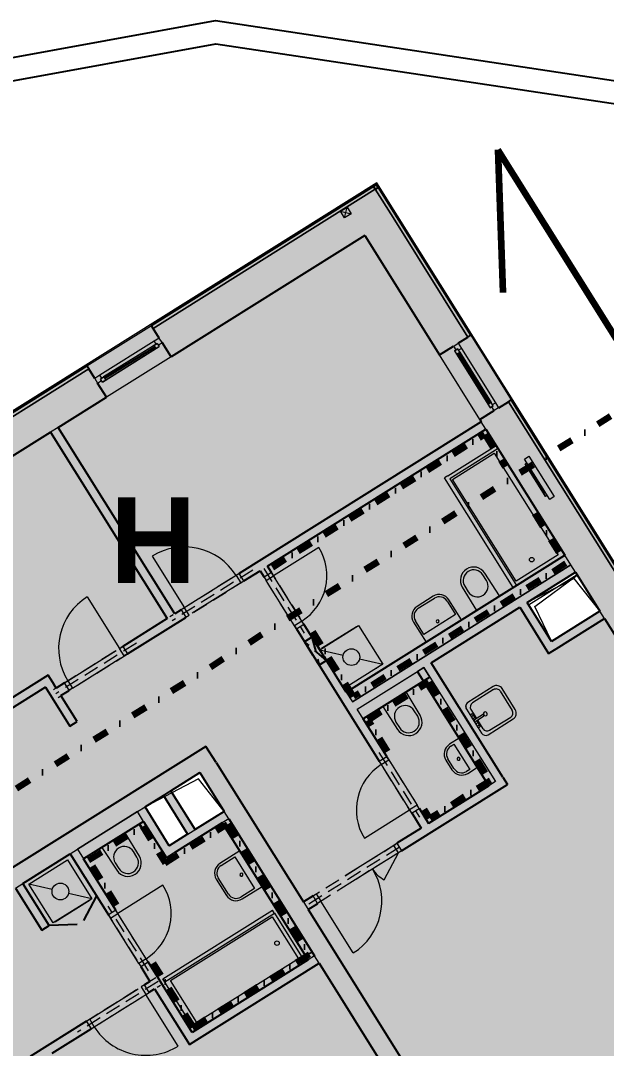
# Model space of a CAD drawing. Header units: millimetres. Extents: x 51291 to 245431, y -8645 to 72638.
# Drawn here: x 159997 to 167689, y 59150 to 72638 of the extents above; entities that cross this region are included whole.
import ezdxf

# ---------------------------------------------------------------- set-up
doc = ezdxf.new("R2010")
doc.units = ezdxf.units.MM
for name, pattern in [('HA_Dash_2mm-S1mm', [1500, 750, -750]), ('HA_Dash_3mm-S1mm', [300, 200, -100]), ('HA_DashDot_2_2mm-S0_6mm', [1650, 750, -450, 0, -450]), ('HA_DashDot_4mm-S1mm', [400, 200, -100, 0, -100]), ('HA_DashDot_6mm-S2mm', [600, 200, -200, 0, -200])]:
    doc.linetypes.add(name, pattern=pattern)
for name, color, linetype, lineweight in [('A-DETL-____-OTLN', 9, 'Continuous', 25), ('A-DETL-____-THIN', 9, 'Continuous', 9), ('A-DETL-GENF-OTLN', 9, 'Continuous', 9), ('A-DOOR-____-MCUT', 9, 'Continuous', 9), ('A-DOOR-____-OTLN', 9, 'Continuous', 9), ('A-DOOR-FRAM-MCUT', 9, 'Continuous', 9), ('A-GENM-____-HDLN', 9, 'HA_Dash_3mm-S1mm', 9), ('A-GENM-____-MCUT', 9, 'Continuous', 25), ('A-GENM-____-OTLN', 9, 'Continuous', 9), ('A-GLAZ-____-MCUT', 9, 'Continuous', 5), ('A-GLAZ-____-OTLN', 9, 'Continuous', 5), ('A-WALL-____-MCUT', 9, 'Continuous', 25), ('A-WALL-____-OTLN', 9, 'Continuous', 9), ('E-ELEC-FIXT-OTLN', 9, 'Continuous', 9), ('G-____-____-SYMB', 9, 'Continuous', 5), ('I-WALL-____-MCUT', 9, 'Continuous', 25), ('I-WALL-____-OTLN', 9, 'Continuous', 9), ('M-HVAC-DUCT-OTLN', 9, 'Continuous', 9), ('P-SANR-FIXT-OTLN', 9, 'Continuous', 9)]:
    doc.layers.add(name, color=color, linetype=linetype, lineweight=lineweight)
doc.styles.add('Arial_B', font='arialbd.ttf', dxfattribs={"height": 1125})

# ---------------------------------------------------------------- blocks, each defined once
blk = doc.blocks.new('HA_DR_Single_Swing_Solid - In_BJ_800x2100-2000412-schema rezu D_140_5400')
at = {"layer": 'A-DOOR-____-MCUT', "linetype": 'HA_DashDot_2_2mm-S0_6mm'}
for p, q in [((-400, 57.5), (400, 57.5)), ((-400, -57.5), (400, -57.5))]:
    blk.add_line(p, q, dxfattribs=at)
at = {"layer": 'A-DOOR-____-OTLN', "lineweight": 5}
blk.add_line((400, -857.5), (400, -57.5), dxfattribs=at)
blk.add_arc((400, -57.5), 800, 180, 270, dxfattribs=at)
at = {"layer": 'A-DOOR-FRAM-MCUT'}
for p, q in [((-400, 57.5), (-450, 57.5)), ((-450, 57.5), (-450, -57.5)), ((-400, -57.5), (-400, 57.5)), ((450, 57.5), (400, 57.5)), ((400, 57.5), (400, -57.5)), ((450, -57.5), (450, 57.5)), ((-450, -57.5), (-400, -57.5)), ((400, -57.5), (450, -57.5))]:
    blk.add_line(p, q, dxfattribs=at)
blk = doc.blocks.new('HA_DR_Single_Swing_Solid - In_BJ_700x2100-2000416-schema rezu D_140_5400')
at = {"layer": 'A-DOOR-____-MCUT', "linetype": 'HA_DashDot_2_2mm-S0_6mm'}
for p, q in [((-350, 57.5), (350, 57.5)), ((-350, -57.5), (350, -57.5))]:
    blk.add_line(p, q, dxfattribs=at)
at = {"layer": 'A-DOOR-____-OTLN', "lineweight": 5}
blk.add_line((350, -757.5), (350, -57.5), dxfattribs=at)
blk.add_arc((350, -57.5), 700, 180, 270, dxfattribs=at)
at = {"layer": 'A-DOOR-FRAM-MCUT'}
for p, q in [((-350, 57.5), (-400, 57.5)), ((-400, 57.5), (-400, -57.5)), ((-350, -57.5), (-350, 57.5)), ((400, 57.5), (350, 57.5)), ((350, 57.5), (350, -57.5)), ((400, -57.5), (400, 57.5)), ((-400, -57.5), (-350, -57.5)), ((350, -57.5), (400, -57.5))]:
    blk.add_line(p, q, dxfattribs=at)
blk = doc.blocks.new('HA_DR_Single_Swing_Solid - In_BJ_800x2100-2000414-schema rezu D_140_5400')
at = {"layer": 'A-DOOR-____-MCUT', "linetype": 'HA_DashDot_2_2mm-S0_6mm'}
for p, q in [((-400, 57.5), (400, 57.5)), ((-400, -57.5), (400, -57.5))]:
    blk.add_line(p, q, dxfattribs=at)
at = {"layer": 'A-DOOR-____-OTLN', "lineweight": 5}
blk.add_line((400, 857.5), (400, 57.5), dxfattribs=at)
blk.add_arc((400, 57.5), 800, 90, 180, dxfattribs=at)
at = {"layer": 'A-DOOR-FRAM-MCUT'}
for p, q in [((-450, -57.5), (-450, 57.5)), ((-450, 57.5), (-400, 57.5)), ((-400, 57.5), (-400, -57.5)), ((400, 57.5), (450, 57.5)), ((400, -57.5), (400, 57.5)), ((450, 57.5), (450, -57.5)), ((-400, -57.5), (-450, -57.5)), ((450, -57.5), (400, -57.5))]:
    blk.add_line(p, q, dxfattribs=at)
blk = doc.blocks.new('HA_DR_Double_Swing_Solid - In_BJ_1200x2100_800-1652965-schema rezu D_140_5400')
at = {"layer": 'A-DOOR-____-MCUT', "linetype": 'HA_DashDot_2_2mm-S0_6mm'}
for p, q in [((-600, 57.5), (600, 57.5)), ((-600, -57.5), (600, -57.5))]:
    blk.add_line(p, q, dxfattribs=at)
at = {"layer": 'A-DOOR-____-OTLN', "lineweight": 5}
for p, q in [((600, 857.5), (600, 57.5)), ((-253.6, 257.5), (-600, 57.5))]:
    blk.add_line(p, q, dxfattribs=at)
for centre, radius, start, end in [((600, 57.5), 800, 90, 180), ((-600, 57.5), 400, 360, 30)]:
    blk.add_arc(centre, radius, start, end, dxfattribs=at)
at = {"layer": 'A-DOOR-FRAM-MCUT'}
for p, q in [((-650, -57.5), (-650, 57.5)), ((-650, 57.5), (-600, 57.5)), ((-600, 57.5), (-600, -57.5)), ((600, 57.5), (650, 57.5)), ((600, -57.5), (600, 57.5)), ((650, 57.5), (650, -57.5)), ((-600, -57.5), (-650, -57.5)), ((650, -57.5), (600, -57.5))]:
    blk.add_line(p, q, dxfattribs=at)
blk = doc.blocks.new('HA_WD_SinglePanel - 1000x1500-1653870-schema rezu D_140_5400')
at = {"layer": 'A-GLAZ-____-MCUT'}
for p, q in [((-500, 70), (-500, 0)), ((-420, 70), (-500, 70)), ((-500, 0), (-440, 0)), ((-440, -25), (-440, 25)), ((-440, 25), (-390, 25)), ((-420, 25), (-420, 70)), ((-390, 25), (-390, -25)), ((390, 5), (-390, 5)), ((390, -25), (390, 25)), ((390, 25), (440, 25)), ((500, 70), (420, 70)), ((420, 70), (420, 25)), ((440, 25), (440, -25)), ((440, 0), (500, 0)), ((500, 0), (500, 70)), ((-390, -25), (-440, -25)), ((390, -5), (-390, -5)), ((440, -25), (390, -25))]:
    blk.add_line(p, q, dxfattribs=at)
at = {"layer": 'A-GLAZ-____-OTLN'}
for p, q in [((440, 25), (-440, 25)), ((-440, -25), (-440, 25)), ((420, 70), (-420, 70)), ((390, 25), (-390, 25)), ((440, 25), (440, -25)), ((-440, -25), (440, -25)), ((390, -25), (-390, -25))]:
    blk.add_line(p, q, dxfattribs=at)
blk = doc.blocks.new('HA_WD_SinglePanel - 1000x1500-1653875-schema rezu D_140_5400')
at = {"layer": 'A-GLAZ-____-MCUT'}
for p, q in [((-440, 25), (-440, -25)), ((-390, 25), (-440, 25)), ((-390, -25), (-390, 25)), ((390, 5), (-390, 5)), ((390, 25), (390, -25)), ((440, 25), (390, 25)), ((440, -25), (440, 25)), ((-500, 0), (-440, 0)), ((-500, -70), (-500, 0)), ((-420, -70), (-500, -70)), ((-440, -25), (-390, -25)), ((-420, -25), (-420, -70)), ((390, -5), (-390, -5)), ((390, -25), (440, -25)), ((420, -70), (420, -25)), ((500, -70), (420, -70)), ((440, 0), (500, 0)), ((500, 0), (500, -70))]:
    blk.add_line(p, q, dxfattribs=at)
at = {"layer": 'A-GLAZ-____-OTLN'}
for p, q in [((-440, -25), (-440, 25)), ((440, 25), (-440, 25)), ((390, 25), (-390, 25)), ((440, 25), (440, -25)), ((-440, -25), (440, -25)), ((420, -70), (-420, -70)), ((390, -25), (-390, -25))]:
    blk.add_line(p, q, dxfattribs=at)
blk = doc.blocks.new('HA_WD_SinglePanel - 625x1000-1653871-schema rezu D_140_5400')
at = {"layer": 'A-GLAZ-____-MCUT'}
for p, q in [((-253, -25), (-253, 0)), ((-203, 0), (-203, -25)), ((202, -25), (202, 0)), ((252, 0), (252, -25)), ((-203, -25), (-253, -25)), ((202, -5), (-203, -5)), ((252, -25), (202, -25))]:
    blk.add_line(p, q, dxfattribs=at)
at = {"layer": 'A-GLAZ-____-OTLN'}
for p, q in [((-313, 70), (312, 70)), ((-313, 0), (-313, 70)), ((312, 0), (-313, 0)), ((-253, -25), (-253, 0)), ((252, 0), (252, -25)), ((312, 70), (312, 0)), ((-253, -25), (252, -25)), ((202, -25), (-203, -25))]:
    blk.add_line(p, q, dxfattribs=at)
blk = doc.blocks.new('ABMV_Toilet_WallHung - Default-1458606-schema rezu D_140_5400')
at = {"layer": 'A-GENM-____-OTLN'}
for p, q in [((-50, 432), (-55, 75)), ((-16, 426), (-16, 340)), ((266, 340), (266, 426)), ((305, 75), (300, 432))]:
    blk.add_line(p, q, dxfattribs=at)
for centre, radius, start, end in [((125, 430), 175, 0.7323, 179.2677), ((125, 426), 141, 0, 180), ((125, 340), 141, 180, 360)]:
    blk.add_arc(centre, radius, start, end, dxfattribs=at)
blk = doc.blocks.new('ABMV_Toilet_WallHung - Default-1873337-schema rezu D_140_5400')
at = {"layer": 'A-GENM-____-OTLN'}
for p, q in [((-50, 432), (-55, 75)), ((-16, 426), (-16, 340)), ((266, 340), (266, 426)), ((305, 75), (300, 432))]:
    blk.add_line(p, q, dxfattribs=at)
for centre, radius, start, end in [((125, 430), 175, 0.7323, 179.2677), ((125, 426), 141, 0, 180), ((125, 340), 141, 180, 360)]:
    blk.add_arc(centre, radius, start, end, dxfattribs=at)
blk = doc.blocks.new('ABMV_WashBasin_Generic - 550x460-1458630-schema rezu D_140_5400')
at = {"layer": 'P-SANR-FIXT-OTLN'}
for p, q in [((250, 535), (0, 535)), ((0, 505), (250, 505)), ((-150, 385), (-150, 75)), ((-120, 175), (-120, 385)), ((370, 385), (370, 175)), ((400, 75), (400, 385)), ((370, 175), (-120, 175))]:
    blk.add_line(p, q, dxfattribs=at)
for centre, radius, start, end in [((0, 385), 150, 90, 180), ((0, 385), 120, 90, 180), ((250, 385), 150, 360, 90), ((250, 385), 120, 360, 90), ((125, 225), 20, 90, 270), ((125, 225), 20, 270, 90)]:
    blk.add_arc(centre, radius, start, end, dxfattribs=at)
blk = doc.blocks.new('ABMV_Bathtub_Generic - 800x1700-1406311-schema rezu D_140_5400')
at = {"layer": 'P-SANR-FIXT-OTLN'}
for p, q in [((75, 50), (75, 1625)), ((75, 1625), (725, 1625)), ((75, 1625), (725, 1625)), ((75, 50), (75, 1625)), ((725, 1625), (725, 50)), ((725, 1625), (725, 50)), ((725, 50), (75, 50)), ((725, 50), (75, 50))]:
    blk.add_line(p, q, dxfattribs=at)
blk.add_circle((400, 180), 30, dxfattribs=at)
blk = doc.blocks.new('ABMV_Bathtub_Generic - 800x1700-V84-schema rezu D_140_5400')
at = {"layer": 'P-SANR-FIXT-OTLN'}
for p, q in [((0, 1700), (750, 1700)), ((0, 1700), (750, 1700)), ((75, 50), (75, 1625)), ((75, 1625), (725, 1625)), ((75, 1625), (725, 1625)), ((75, 50), (75, 1625)), ((725, 1625), (725, 50)), ((725, 1625), (725, 50)), ((750, 0), (0, 0)), ((750, 0), (0, 0)), ((725, 50), (75, 50)), ((725, 50), (75, 50))]:
    blk.add_line(p, q, dxfattribs=at)
blk.add_circle((400, 180), 30, dxfattribs=at)
blk = doc.blocks.new('ABMV_WashBasin_Generic - 550x460-1459494-schema rezu D_140_5400')
at = {"layer": 'P-SANR-FIXT-OTLN'}
for p, q in [((250, 510), (0, 510)), ((0, 480), (250, 480)), ((-150, 360), (-150, 50)), ((-120, 150), (-120, 360)), ((370, 360), (370, 150)), ((400, 50), (400, 360)), ((370, 150), (-120, 150))]:
    blk.add_line(p, q, dxfattribs=at)
for centre, radius, start, end in [((0, 360), 150, 90, 180), ((0, 360), 120, 90, 180), ((250, 360), 150, 360, 90), ((250, 360), 120, 360, 90), ((125, 200), 20, 90, 270), ((125, 200), 20, 270, 90)]:
    blk.add_arc(centre, radius, start, end, dxfattribs=at)
blk = doc.blocks.new('R_bathroom_washing_machine - 600x600x900-1420533-schema rezu D_140_5400')
at = {"layer": 'E-ELEC-FIXT-OTLN'}
for p, q in [((78, 3), (678, 3)), ((78, 3), (300, -219)), ((108, 8), (648, 8)), ((108, 8), (108, 3)), ((648, 3), (648, 8)), ((678, 3), (678, -597)), ((455, -374), (678, -597)), ((678, -597), (78, -597)), ((555, -597), (555, -602)), ((572, -597), (572, -602)), ((580, -602), (580, -602)), ((580, -602), (580, -602)), ((580, -602), (580, -602)), ((580, -602), (580, -602)), ((587, -602), (587, -597)), ((605, -602), (605, -597))]:
    blk.add_line(p, q, dxfattribs=at)
blk.add_circle((378, -297), 110, dxfattribs=at)
blk = doc.blocks.new('Skříňka se dřezem_ pravoúhlá - 500 x 440mm-1420560-schema rezu D_140_5400')
at = {"layer": 'P-SANR-FIXT-OTLN'}
for p, q in [((202, 180), (-171, 180)), ((202, 180), (-171, 180)), ((92, 180), (-73, 180)), ((-73, 142), (3, 142)), ((3, 161), (3, 40)), ((28, 161), (28, 40)), ((28, 142), (92, 142)), ((-234, 117), (-234, -271)), ((-234, 117), (-234, -271)), ((-196, 69), (-196, -258)), ((3, 133), (-133, 133)), ((164, 133), (28, 133)), ((228, -258), (228, 69)), ((266, -276), (266, 117)), ((266, -276), (266, 117)), ((-145, -360), (181, -360)), ((-145, -360), (181, -360)), ((-133, -322), (164, -322))]:
    blk.add_line(p, q, dxfattribs=at)
for centre, radius, start, end in [((-171, 117), 63.5, 90, 180), ((-171, 117), 63.5, 90, 180), ((-73, 161), 19, 90, 270), ((-48, 161), 19, 360, 180), ((-48, 161), 19, 180, 0), ((16, 161), 12.7, 360, 180), ((66, 161), 19, 360, 180), ((66, 161), 19, 180, 360), ((92, 161), 19, 270, 90), ((202, 117), 63.5, 0, 90), ((202, 117), 63.5, 360, 90), ((-133, 69), 63.5, 90, 180), ((16, 3), 25.4, 360, 180), ((16, 3), 25.4, 180, 0), ((16, 40), 12.7, 180, 0), ((164, 69), 63.5, 0, 90), ((-133, -258), 63.5, 180, 270), ((164, -258), 63.5, 270, 0), ((-145, -271), 88.9, 180, 270), ((-145, -271), 88.9, 180, 270), ((181, -276), 84.4, 270, 0), ((181, -276), 84.4, 270, 0)]:
    blk.add_arc(centre, radius, start, end, dxfattribs=at)
blk = doc.blocks.new('R_bathroom_washing_machine - 600x600x900-V87-schema rezu D_140_5400')
at = {"layer": 'E-ELEC-FIXT-OTLN'}
for p, q in [((78, 3), (678, 3)), ((78, -597), (78, 3)), ((78, 3), (300, -219)), ((108, 8), (648, 8)), ((108, 8), (108, 3)), ((648, 3), (648, 8)), ((678, 3), (678, -597)), ((455, -374), (678, -597)), ((678, -597), (78, -597)), ((555, -597), (555, -602)), ((572, -597), (572, -602)), ((580, -602), (580, -602)), ((580, -602), (580, -602)), ((580, -602), (580, -602)), ((580, -602), (580, -602)), ((587, -602), (587, -597)), ((605, -602), (605, -597))]:
    blk.add_line(p, q, dxfattribs=at)
blk.add_circle((378, -297), 110, dxfattribs=at)
blk = doc.blocks.new('ABMV_CW_Single_Swing_Generic - Ex_Glass_SKLOPNE-1529249-schema rezu D_140_5400')
at = {"layer": 'A-DOOR-____-OTLN', "linetype": 'HA_Dash_2mm-S1mm', "lineweight": 5}
for p in [(-484, -30), (484, -997)]:
    blk.add_line(p, (484, -30), dxfattribs=at)
blk.add_arc((484, -30), 967, 180, 270, dxfattribs=at)
blk = doc.blocks.new('ABMV_WashBasin_Generic - 450x300-1459805-schema rezu D_140_5400')
at = {"layer": 'P-SANR-FIXT-OTLN'}
for p, q in [((200, 350), (50, 350)), ((50, 320), (200, 320)), ((-100, 200), (-100, 50)), ((-70, 150), (-70, 200)), ((320, 150), (-70, 150)), ((320, 200), (320, 150)), ((350, 50), (350, 200))]:
    blk.add_line(p, q, dxfattribs=at)
for centre, radius, start, end in [((50, 200), 150, 90, 180), ((50, 200), 120, 90, 180), ((200, 200), 150, 360, 90), ((200, 200), 120, 360, 90), ((125, 200), 20, 90, 270), ((125, 200), 20, 270, 90)]:
    blk.add_arc(centre, radius, start, end, dxfattribs=at)
blk = doc.blocks.new('HA_GM_Shaft_Rectangle - Default-2017775-schema rezu D_140_5400')
at = {"layer": 'A-DETL-GENF-OTLN'}
for p, q in [((0, 600), (60, 60)), ((60, 60), (850, 0))]:
    blk.add_line(p, q, dxfattribs=at)
at = {"layer": 'A-GENM-____-OTLN'}
for p, q in [((0, 600), (0, 0)), ((850, 600), (0, 600)), ((850, 0), (850, 600)), ((0, 0), (850, 0))]:
    blk.add_line(p, q, dxfattribs=at)
blk = doc.blocks.new('HA_GM_Tiling_LineBased - Generic Tiles-1951469-schema rezu D_140_5400')
at = {"layer": 'A-GENM-____-OTLN', "linetype": 'HA_DashDot_4mm-S1mm', "lineweight": 80}
blk.add_line((50, -50), (745, -50), dxfattribs=at)
blk = doc.blocks.new('HA_GM_Tiling_LineBased - Generic Tiles-1951470-schema rezu D_140_5400')
at = {"layer": 'A-GENM-____-OTLN', "linetype": 'HA_DashDot_4mm-S1mm', "lineweight": 80}
blk.add_line((50, -50), (880, -50), dxfattribs=at)
blk = doc.blocks.new('HA_GM_Tiling_LineBased - Generic Tiles-1951471-schema rezu D_140_5400')
at = {"layer": 'A-GENM-____-OTLN', "linetype": 'HA_DashDot_4mm-S1mm', "lineweight": 80}
blk.add_line((50, -50), (615, -50), dxfattribs=at)
blk = doc.blocks.new('HA_GM_Tiling_LineBased - Generic Tiles-1951472-schema rezu D_140_5400')
at = {"layer": 'A-GENM-____-OTLN', "linetype": 'HA_DashDot_4mm-S1mm', "lineweight": 80}
blk.add_line((-50, -50), (915, -50), dxfattribs=at)
blk = doc.blocks.new('HA_GM_Tiling_LineBased - Generic Tiles-1951465-schema rezu D_140_5400')
at = {"layer": 'A-GENM-____-OTLN', "linetype": 'HA_DashDot_4mm-S1mm', "lineweight": 80}
blk.add_line((50, -50), (2070, -50), dxfattribs=at)
blk = doc.blocks.new('HA_GM_Tiling_LineBased - Generic Tiles-1951473-schema rezu D_140_5400')
at = {"layer": 'A-GENM-____-OTLN', "linetype": 'HA_DashDot_4mm-S1mm', "lineweight": 80}
blk.add_line((50, -50), (1845, -50), dxfattribs=at)
blk = doc.blocks.new('HA_GM_Tiling_LineBased - Generic Tiles-1951463-schema rezu D_140_5400')
at = {"layer": 'A-GENM-____-OTLN', "linetype": 'HA_DashDot_4mm-S1mm', "lineweight": 80}
blk.add_line((50, -50), (1040, -50), dxfattribs=at)
blk = doc.blocks.new('HA_GM_Tiling_LineBased - Generic Tiles-1951474-schema rezu D_140_5400')
at = {"layer": 'A-GENM-____-OTLN', "linetype": 'HA_DashDot_4mm-S1mm', "lineweight": 80}
blk.add_line((50, -50), (535, -50), dxfattribs=at)
blk = doc.blocks.new('HA_GM_Tiling_LineBased - Generic Tiles-1951475-schema rezu D_140_5400')
at = {"layer": 'A-GENM-____-OTLN', "linetype": 'HA_DashDot_4mm-S1mm', "lineweight": 80}
blk.add_line((50, -50), (985, -50), dxfattribs=at)
blk = doc.blocks.new('HA_GM_Tiling_LineBased - Generic Tiles-1951476-schema rezu D_140_5400')
at = {"layer": 'A-GENM-____-OTLN', "linetype": 'HA_DashDot_4mm-S1mm', "lineweight": 80}
blk.add_line((50, -50), (1570, -50), dxfattribs=at)
blk = doc.blocks.new('HA_GM_Tiling_LineBased - Generic Tiles-1951477-schema rezu D_140_5400')
at = {"layer": 'A-GENM-____-OTLN', "linetype": 'HA_DashDot_4mm-S1mm', "lineweight": 80}
blk.add_line((50, -50), (185, -50), dxfattribs=at)
blk = doc.blocks.new('HA_GM_Tiling_LineBased - Generic Tiles-1678942-schema rezu D_140_5400')
at = {"layer": 'A-GENM-____-OTLN', "linetype": 'HA_DashDot_4mm-S1mm', "lineweight": 80}
blk.add_line((50, -50), (3335, -50), dxfattribs=at)
blk = doc.blocks.new('HA_GM_Tiling_LineBased - Generic Tiles-1681808-schema rezu D_140_5400')
at = {"layer": 'A-GENM-____-OTLN', "linetype": 'HA_DashDot_4mm-S1mm', "lineweight": 80}
blk.add_line((50, -50), (550, -50), dxfattribs=at)
blk = doc.blocks.new('HA_GM_Tiling_LineBased - Generic Tiles-1681956-schema rezu D_140_5400')
at = {"layer": 'A-GENM-____-OTLN', "linetype": 'HA_DashDot_4mm-S1mm', "lineweight": 80}
blk.add_line((50, -50), (825, -50), dxfattribs=at)
blk = doc.blocks.new('HA_GM_Tiling_LineBased - Generic Tiles-1682139-schema rezu D_140_5400')
at = {"layer": 'A-GENM-____-OTLN', "linetype": 'HA_DashDot_4mm-S1mm', "lineweight": 80}
blk.add_line((50, -50), (1150, -50), dxfattribs=at)
blk = doc.blocks.new('HA_GM_Shaft_Rectangle - Default-2017767-schema rezu D_140_5400')
at = {"layer": 'A-DETL-GENF-OTLN'}
for p, q in [((0, 600), (60, 60)), ((60, 60), (750, 0))]:
    blk.add_line(p, q, dxfattribs=at)
at = {"layer": 'A-GENM-____-OTLN'}
for p, q in [((0, 600), (0, 0)), ((750, 600), (0, 600)), ((750, 0), (750, 600)), ((0, 0), (750, 0))]:
    blk.add_line(p, q, dxfattribs=at)
blk = doc.blocks.new('TB_Porotherm KP11_5_1250mm - TB_Porotherm KP11_5_1250mm-1850985-schema rezu D_140_5400')
at = {"layer": 'A-GENM-____-HDLN'}
for p, q in [((625, 57.5), (-625, 57.5)), ((-625, 0), (625, 0)), ((-625, -57.5), (625, -57.5))]:
    blk.add_line(p, q, dxfattribs=at)
blk = doc.blocks.new('TB_Porotherm KP11_5_1000mm - TB_Porotherm KP11_5_1000mm-1850984-schema rezu D_140_5400')
at = {"layer": 'A-GENM-____-HDLN'}
for p, q in [((500, 57.5), (-500, 57.5)), ((-500, 0), (500, 0)), ((-500, -57.5), (500, -57.5))]:
    blk.add_line(p, q, dxfattribs=at)
blk = doc.blocks.new('TB_Porotherm KP11_5_1500mm - TB_Porotherm KP11_5_1500mm-1841486-schema rezu D_140_5400')
at = {"layer": 'A-GENM-____-HDLN'}
for p, q in [((-750, 57.5), (750, 57.5)), ((-750, 0), (750, 0)), ((750, -57.5), (-750, -57.5))]:
    blk.add_line(p, q, dxfattribs=at)
blk = doc.blocks.new('TB_Porotherm KP11_5_1000mm - TB_Porotherm KP11_5_1000mm-1834151-schema rezu D_140_5400')
at = {"layer": 'A-GENM-____-HDLN'}
for p, q in [((-500, 57.5), (500, 57.5)), ((-500, 0), (500, 0)), ((500, -57.5), (-500, -57.5))]:
    blk.add_line(p, q, dxfattribs=at)
blk = doc.blocks.new('HA_GM_Opening_Rectangle_WallBased - Default-1930727-schema rezu D_140_5400')
at = {"layer": 'A-GENM-____-MCUT', "linetype": 'HA_Dash_3mm-S1mm'}
for p, q in [((305, 57.5), (-55, -57.5)), ((-55, 57.5), (305, -57.5)), ((-55, 57.5), (-55, -57.5)), ((-55, 57.5), (305, 57.5)), ((305, 57.5), (305, -57.5)), ((-55, -57.5), (305, -57.5))]:
    blk.add_line(p, q, dxfattribs=at)
blk = doc.blocks.new('185-01_OBJEKT D_Central_rvt-3-schema rezu D_140_5400')
at = {"layer": 'A-DETL-____-OTLN'}
for p, q in [((-21532, 61152), (-21703, 60830)), ((-21786, 60778), (-22151, 60764))]:
    blk.add_line(p, q, dxfattribs=at)
at = {"layer": 'A-WALL-____-MCUT'}
for p, q in [((-17856, 70487), (-20810, 68637)), ((-17895, 70463), (-17856, 70487)), ((-17895, 70463), (-17871, 70425)), ((-17871, 70425), (-17833, 70449)), ((-17833, 70449), (-17856, 70487)), ((-17856, 70487), (-16617, 68508)), ((-18010, 69818), (-20552, 68226)), ((-18010, 69818), (-17028, 68250)), ((-20786, 68599), (-20810, 68637)), ((-20706, 68472), (-20786, 68599)), ((-20552, 68226), (-20669, 68412)), ((-16782, 68404), (-16655, 68484)), ((-16655, 68484), (-16617, 68508)), ((-17028, 68250), (-16842, 68367)), ((-22929, 67310), (-21657, 68106)), ((-21633, 68068), (-21657, 68106)), ((-21554, 67941), (-21633, 68068)), ((-21400, 67695), (-21517, 67881)), ((-22036, 67297), (-21400, 67695)), ((-16251, 67557), (-16124, 67636)), ((-16124, 67636), (-16086, 67660)), ((-16086, 67660), (-12848, 62491)), ((-16497, 67403), (-16311, 67520)), ((-16497, 67403), (-16479, 67373)), ((-22671, 66899), (-22133, 67236)), ((-16418, 67276), (-15382, 65623)), ((-15242, 65399), (-14923, 64890)), ((-14862, 64793), (-13259, 62233))]:
    blk.add_line(p, q, dxfattribs=at)
at = {"layer": 'A-WALL-____-MCUT', "lineweight": 9}
for p, q in [((-17871, 70425), (-20786, 68599)), ((-20786, 68599), (-17871, 70425)), ((-17637, 70052), (-17871, 70425)), ((-17871, 70425), (-17637, 70052)), ((-16655, 68484), (-17637, 70052)), ((-17637, 70052), (-16655, 68484)), ((-21633, 68068), (-22905, 67272)), ((-22905, 67272), (-21633, 68068)), ((-12886, 62467), (-16124, 67636)), ((-16124, 67636), (-12886, 62467)), ((-16418, 67276), (-16479, 67373)), ((-22036, 67297), (-22133, 67236)), ((-15303, 65496), (-15382, 65623)), ((-15303, 65496), (-18172, 63699)), ((-18172, 63699), (-15303, 65496)), ((-15242, 65399), (-15303, 65496)), ((-14862, 64793), (-14923, 64890)), ((-18110, 63602), (-17233, 64151)), ((-18110, 63602), (-17318, 64098)), ((-17233, 64151), (-17318, 64098)), ((-17233, 64151), (-17154, 64024)), ((-17154, 64024), (-17233, 64151)), ((-17233, 64151), (-17154, 64024)), ((-17154, 64024), (-16294, 62651)), ((-17154, 64024), (-16294, 62651)), ((-18251, 63826), (-18172, 63699)), ((-18031, 63475), (-18110, 63602)), ((-16294, 62651), (-16379, 62598)), ((-20652, 62470), (-20555, 62531)), ((-20991, 62258), (-20894, 62319)), ((-21779, 61764), (-20991, 62258)), ((-20991, 62258), (-21779, 61764)), ((-20912, 62130), (-20991, 62258)), ((-19794, 62164), (-19855, 62261)), ((-19794, 62164), (-19879, 62111)), ((-21877, 61703), (-21779, 61764)), ((-21779, 61764), (-21700, 61637)), ((-22593, 61254), (-22496, 61315)), ((-18815, 61072), (-18754, 60975)), ((-18669, 60367), (-18753, 60314)), ((-18608, 60270), (-18669, 60367))]:
    blk.add_line(p, q, dxfattribs=at)
at = {"layer": 'A-WALL-____-OTLN'}
for p, q in [((-21657, 68106), (-20810, 68637)), ((-16617, 68508), (-16086, 67660)), ((-20552, 68226), (-21400, 67695)), ((-16497, 67403), (-17028, 68250))]:
    blk.add_line(p, q, dxfattribs=at)
at = {"layer": 'I-WALL-____-MCUT'}
for p, q in [((-16479, 67373), (-19657, 65383)), ((-22133, 67236), (-20602, 64791)), ((-20504, 64852), (-22036, 67297)), ((-19286, 65479), (-16418, 67276)), ((-18251, 63826), (-15382, 65623)), ((-19233, 65394), (-19286, 65479)), ((-19596, 65285), (-19384, 65418)), ((-19384, 65418), (-19331, 65333)), ((-15877, 65001), (-15242, 65399)), ((-20419, 64905), (-20504, 64852)), ((-17136, 64212), (-15975, 64939)), ((-15975, 64939), (-15595, 64334)), ((-15559, 64492), (-15877, 65001)), ((-14923, 64890), (-15559, 64492)), ((-20602, 64791), (-21186, 64425)), ((-21125, 64327), (-20358, 64807)), ((-15498, 64395), (-14862, 64793)), ((-18906, 64655), (-17818, 62918)), ((-18251, 63826), (-18809, 64716)), ((-15595, 64334), (-15498, 64395)), ((-16196, 62712), (-17136, 64212)), ((-16379, 62598), (-17318, 64098)), ((-22165, 64047), (-24492, 62590)), ((-22104, 63950), (-22165, 64047)), ((-22059, 63878), (-22104, 63950)), ((-21949, 63947), (-22059, 63878)), ((-17154, 64024), (-18031, 63475)), ((-22202, 63889), (-24431, 62493)), ((-22202, 63889), (-21883, 63380)), ((-21998, 63780), (-21888, 63849)), ((-21786, 63441), (-21998, 63780)), ((-21883, 63380), (-21786, 63441)), ((-17720, 62979), (-18031, 63475)), ((-20094, 63114), (-23488, 60988)), ((-19962, 62903), (-20094, 63114)), ((-19962, 62903), (-18815, 61072)), ((-20555, 62531), (-20173, 62770)), ((-20173, 62770), (-19855, 62261)), ((-17525, 61744), (-16135, 62615)), ((-16379, 62598), (-17171, 62102)), ((-16196, 62712), (-16135, 62615)), ((-20894, 62319), (-20652, 62470)), ((-20652, 62470), (-20334, 61961)), ((-20236, 62022), (-20555, 62531)), ((-20575, 61810), (-20894, 62319)), ((-19855, 62261), (-20236, 62022)), ((-17393, 62240), (-17268, 62041)), ((-17296, 62301), (-17171, 62102)), ((-20912, 62130), (-21700, 61637)), ((-20912, 62130), (-20612, 61652)), ((-19879, 62111), (-20514, 61713)), ((-18753, 60314), (-19879, 62111)), ((-19794, 62164), (-18669, 60367)), ((-19794, 62164), (-18669, 60367)), ((-20334, 61961), (-20575, 61810)), ((-17268, 62041), (-17586, 61842)), ((-22496, 61315), (-21877, 61703)), ((-21877, 61703), (-21375, 60902)), ((-20612, 61652), (-20514, 61713)), ((-21278, 60963), (-21700, 61637)), ((-22593, 61254), (-22248, 60703)), ((-22151, 60764), (-22496, 61315)), ((-18688, 61152), (-18815, 61072)), ((-18754, 60975), (-18627, 61054)), ((-18754, 60975), (-16445, 57288)), ((-22248, 60703), (-22151, 60764)), ((-18753, 60314), (-20275, 59361)), ((-20951, 60224), (-20829, 60029)), ((-20275, 59361), (-20853, 60285)), ((-20214, 59264), (-18608, 60270)), ((-18608, 60270), (-16657, 57155)), ((-20829, 60029), (-20901, 59984)), ((-20840, 59887), (-20768, 59932)), ((-20768, 59932), (-20311, 59203)), ((-21663, 59506), (-22401, 59044)), ((-22115, 59088), (-21602, 59409)), ((-20311, 59203), (-20214, 59264))]:
    blk.add_line(p, q, dxfattribs=at)
at = {"layer": 'I-WALL-____-OTLN'}
for p, q in [((-16920, 66666), (-16285, 67064)), ((-16258, 67022), (-16894, 66623)), ((-16920, 66666), (-16963, 66639)), ((-16060, 65199), (-16963, 66639)), ((-16894, 66623), (-16018, 65225)), ((-20661, 60063), (-19220, 60966)), ((-19194, 60923), (-20635, 60021)), ((-19194, 60923), (-19220, 60966)), ((-20635, 60021), (-20661, 60063))]:
    blk.add_line(p, q, dxfattribs=at)
at = {"layer": 'M-HVAC-DUCT-OTLN', "lineweight": 5}
for p, q in [((-18327, 70136), (-18242, 70189)), ((-18274, 70051), (-18242, 70189)), ((-18242, 70189), (-18189, 70104)), ((-18327, 70136), (-18189, 70104)), ((-18274, 70051), (-18327, 70136)), ((-18189, 70104), (-18274, 70051))]:
    blk.add_line(p, q, dxfattribs=at)
at = {"layer": 'A-DOOR-____-OTLN', "color": 250, "lineweight": 9}
for name, p, rotation in [('HA_DR_Single_Swing_Solid - In_BJ_800x2100-2000412-schema rezu D_140_5400', (-20007, 65095), 212.0611111111112), ('HA_DR_Single_Swing_Solid - In_BJ_700x2100-2000416-schema rezu D_140_5400', (-19070, 65025), 122.0611111111113), ('HA_DR_Single_Swing_Solid - In_BJ_800x2100-2000414-schema rezu D_140_5400', (-21537, 64137), 32.0611111111112), ('HA_DR_Single_Swing_Solid - In_BJ_700x2100-2000416-schema rezu D_140_5400', (-17557, 62609), 302.0611111111114), ('HA_DR_Double_Swing_Solid - In_BJ_1200x2100_800-1652965-schema rezu D_140_5400', (-18107, 61448), 212.0611111111112), ('HA_DR_Single_Swing_Solid - In_BJ_700x2100-2000416-schema rezu D_140_5400', (-21114, 60594), 122.061111111111), ('HA_DR_Single_Swing_Solid - In_BJ_800x2100-2000412-schema rezu D_140_5400', (-21251, 59696), 32.0611111111109), ('ABMV_CW_Single_Swing_Generic - Ex_Glass_SKLOPNE-1529249-schema rezu D_140_5400', (-14745, 58123), 212.0611111111105)]:
    blk.add_blockref(name, p, dxfattribs=dict(at, rotation=rotation))
at = {"layer": 'A-GENM-____-OTLN', "color": 250, "lineweight": 9}
for name, p, rotation in [('HA_GM_Tiling_LineBased - Generic Tiles-1678942-schema rezu D_140_5400', (-19286, 65479), 32.06111111111093), ('HA_GM_Tiling_LineBased - Generic Tiles-1681808-schema rezu D_140_5400', (-16418, 67276), 302.061111111111), ('HA_GM_Tiling_LineBased - Generic Tiles-1681956-schema rezu D_140_5400', (-15767, 66238), 302.061111111111), ('TB_Porotherm KP11_5_1250mm - TB_Porotherm KP11_5_1250mm-1850985-schema rezu D_140_5400', (-20007, 65095), 212.0611111111107), ('TB_Porotherm KP11_5_1000mm - TB_Porotherm KP11_5_1000mm-1834151-schema rezu D_140_5400', (-19070, 65025), 302.0611111111114), ('HA_GM_Tiling_LineBased - Generic Tiles-1678942-schema rezu D_140_5400', (-15303, 65496), 212.0611111111109), ('HA_GM_Shaft_Rectangle - Default-2017767-schema rezu D_140_5400', (-15242, 65399), 212.0611111111116), ('HA_GM_Tiling_LineBased - Generic Tiles-1682139-schema rezu D_140_5400', (-18172, 63699), 122.061111111111), ('TB_Porotherm KP11_5_1250mm - TB_Porotherm KP11_5_1250mm-1850985-schema rezu D_140_5400', (-21537, 64137), 212.0611111111107), ('HA_GM_Opening_Rectangle_WallBased - Default-1930727-schema rezu D_140_5400', (-18722, 64470), 302.0611111111114), ('HA_GM_Tiling_LineBased - Generic Tiles-1951475-schema rezu D_140_5400', (-18031, 63475), 32.06111111111108), ('HA_GM_Tiling_LineBased - Generic Tiles-1951476-schema rezu D_140_5400', (-17154, 64024), 302.061111111111), ('HA_GM_Tiling_LineBased - Generic Tiles-1951474-schema rezu D_140_5400', (-17720, 62979), 122.0611111111109), ('TB_Porotherm KP11_5_1000mm - TB_Porotherm KP11_5_1000mm-1834151-schema rezu D_140_5400', (-17557, 62609), 302.0611111111114), ('HA_GM_Shaft_Rectangle - Default-2017775-schema rezu D_140_5400', (-20173, 62770), 212.0611111111116), ('HA_GM_Tiling_LineBased - Generic Tiles-1951475-schema rezu D_140_5400', (-16294, 62651), 212.061111111111), ('HA_GM_Tiling_LineBased - Generic Tiles-1951477-schema rezu D_140_5400', (-17171, 62102), 122.0611111111111), ('HA_GM_Tiling_LineBased - Generic Tiles-1951470-schema rezu D_140_5400', (-21700, 61637), 32.06111111111108), ('HA_GM_Tiling_LineBased - Generic Tiles-1951471-schema rezu D_140_5400', (-20912, 62130), 302.0611111111109), ('HA_GM_Tiling_LineBased - Generic Tiles-1951472-schema rezu D_140_5400', (-20612, 61652), 32.06111111111108), ('HA_GM_Tiling_LineBased - Generic Tiles-1951465-schema rezu D_140_5400', (-19794, 62164), 302.061111111111), ('TB_Porotherm KP11_5_1500mm - TB_Porotherm KP11_5_1500mm-1841486-schema rezu D_140_5400', (-18107, 61448), 32.06111111111186), ('HA_GM_Tiling_LineBased - Generic Tiles-1951469-schema rezu D_140_5400', (-21278, 60963), 122.0611111111109), ('TB_Porotherm KP11_5_1000mm - TB_Porotherm KP11_5_1000mm-1850984-schema rezu D_140_5400', (-21114, 60594), 122.0611111111109), ('HA_GM_Tiling_LineBased - Generic Tiles-1951473-schema rezu D_140_5400', (-18669, 60367), 212.0611111111108), ('HA_GM_Tiling_LineBased - Generic Tiles-1951463-schema rezu D_140_5400', (-20275, 59361), 122.061111111111), ('TB_Porotherm KP11_5_1250mm - TB_Porotherm KP11_5_1250mm-1850985-schema rezu D_140_5400', (-21251, 59696), 212.0611111111103)]:
    blk.add_blockref(name, p, dxfattribs=dict(at, rotation=rotation))
at = {"layer": 'A-GLAZ-____-OTLN', "color": 250, "lineweight": 9}
for name, p, rotation in [('HA_WD_SinglePanel - 1000x1500-1653870-schema rezu D_140_5400', (-21093, 68147), 32.06111111111118), ('HA_WD_SinglePanel - 1000x1500-1653875-schema rezu D_140_5400', (-16576, 67943), 122.0611111111111), ('HA_WD_SinglePanel - 625x1000-1653871-schema rezu D_140_5400', (-15747, 66619), 302.0611111111111)]:
    blk.add_blockref(name, p, dxfattribs=dict(at, rotation=rotation))
at = {"layer": 'E-ELEC-FIXT-OTLN', "color": 250, "lineweight": 9}
for name, p, rotation in [('R_bathroom_washing_machine - 600x600x900-1420533-schema rezu D_140_5400', (-18663, 64337), 32.06111111111193), ('R_bathroom_washing_machine - 600x600x900-V87-schema rezu D_140_5400', (-21527, 61159), 212.0611111111117)]:
    blk.add_blockref(name, p, dxfattribs=dict(at, rotation=rotation))
at = {"layer": 'P-SANR-FIXT-OTLN', "color": 250, "lineweight": 9}
for name, p, rotation in [('ABMV_Bathtub_Generic - 800x1700-1406311-schema rezu D_140_5400', (-16060, 65199), 32.06111107505555), ('ABMV_Toilet_WallHung - Default-1458606-schema rezu D_140_5400', (-16457, 64862), 32.06111111111093), ('ABMV_WashBasin_Generic - 550x460-1458630-schema rezu D_140_5400', (-17038, 64498), 32.06111111111093), ('Skříňka se dřezem_ pravoúhlá - 500 x 440mm-1420560-schema rezu D_140_5400', (-16415, 63528), 122.0611111111111), ('ABMV_Toilet_WallHung - Default-1873337-schema rezu D_140_5400', (-17554, 63862), 212.0611111111112), ('ABMV_WashBasin_Generic - 450x300-1459805-schema rezu D_140_5400', (-16541, 62951), 122.061111111111), ('ABMV_Toilet_WallHung - Default-1873337-schema rezu D_140_5400', (-21240, 62014), 212.0611111111109), ('ABMV_WashBasin_Generic - 550x460-1459494-schema rezu D_140_5400', (-19393, 61430), 122.0611111111111), ('ABMV_Bathtub_Generic - 800x1700-V84-schema rezu D_140_5400', (-18796, 60288), 122.0611111111113)]:
    blk.add_blockref(name, p, dxfattribs=dict(at, rotation=rotation))
blk = doc.blocks.new('HA_GM_Shaft_Rectangle - Default-2322386-schema rezu D_140_5400')
at = {"layer": 'A-DETL-GENF-OTLN'}
for p, q in [((4, -564), (60, -60)), ((60, -60), (750, -8))]:
    blk.add_line(p, q, dxfattribs=at)
at = {"layer": 'A-GENM-____-OTLN'}
blk.add_line((0, 0), (750, 0), dxfattribs=at)
blk = doc.blocks.new('Section - Detail Number-933961-schema rezu D_140_5400')
at = {"layer": 'G-____-____-SYMB', "lineweight": 100}
for p, q in [((0, 5), (1.25, 2.835)), ((0, 0), (0, 5))]:
    blk.add_line(p, q, dxfattribs=at)

msp = doc.modelspace()

# ---------------------------------------------------------------- hatches: boundary and pattern name
at = {"layer": 'A-DETL-GENF-OTLN'}
h = msp.add_hatch(color=255, dxfattribs=at)
h.paths.add_polyline_path([(147466.6, 45042.7), (171282.5, 59956.3), (164669, 70504.4), (140861.3, 55590.9), (147455.3, 45060.8)])
h.paths.add_polyline_path([(144627.4, 50517.5), (144335.5, 50983.7), (144971.1, 51381.8), (145263, 50915.7), (144688.5, 50555.8)])
h.paths.add_polyline_path([(149153.1, 53794.7), (148834.6, 54303.2), (149215.9, 54542.1), (149534.4, 54033.6), (149163.9, 53801.4)])
h.paths.add_polyline_path([(149631.9, 54094.6), (149313.4, 54603.1), (149554.9, 54754.4), (149873.4, 54245.9), (149717.8, 54148.4)])
h.paths.add_polyline_path([(155289.2, 57655.8), (154978.7, 58151.6), (155487.3, 58470.1), (155797.8, 57974.4), (155399.1, 57724.6)])
h.paths.add_polyline_path([(151128.7, 57940.7), (150747.3, 58550.9), (152551.8, 59681.1), (152933.7, 59071.3), (151184.9, 57975.9)])
h.paths.add_polyline_path([(156009.7, 58107.1), (155699.2, 58602.9), (156207.8, 58921.4), (156518.3, 58425.7), (156070.8, 58145.3)])
h.paths.add_polyline_path([(154798.2, 60239.1), (154660.2, 60459.5), (157829.8, 62444.8), (157967.8, 62224.4), (155150, 60459.5)])
h.paths.add_polyline_path([(161950.1, 61810.1), (161631.6, 62318.6), (161873.1, 62469.9), (162191.6, 61961.4), (162011.1, 61848.4)])
h.paths.add_polyline_path([(162289, 62022.5), (161970.6, 62530.9), (162351.9, 62769.8), (162670.4, 62261.3), (162430.1, 62110.8)])
h.paths.add_polyline_path([(157722.7, 62109.4), (157778.4, 62126.5), (157818.1, 62169.1), (157831.1, 62225.8), (157814, 62281.5), (157771.4, 62321.2), (157714.6, 62334.2), (157659, 62317.1), (157619.3, 62274.5), (157606.2, 62217.8), (157623.3, 62162.1), (157666, 62122.4), (157693.5, 62112.2)])
h.paths.add_polyline_path([(157721.5, 62141.8), (157681.2, 62151.1), (157650.9, 62179.3), (157639.2, 62224.4), (157651.5, 62264.3), (157676.2, 62289.6), (157715.8, 62301.7), (157756.2, 62292.5), (157786.5, 62264.3), (157798.6, 62224.4), (157789.3, 62184.3), (157761.1, 62154), (157722.7, 62142)])
h.paths.add_polyline_path([(166966.5, 64492), (166648, 65000.5), (167283.7, 65398.6), (167602.2, 64890.2), (167222.6, 64652.4)])

# ---------------------------------------------------------------- linework, layer by layer
at = {"layer": 'A-DETL-____-THIN'}
for p, q in [((164674.9, 70508.1), (140859, 55594.5)), ((171282.5, 59956.3), (164674.9, 70508.1))]:
    msp.add_line(p, q, dxfattribs=at)
at = {"layer": 'A-WALL-____-MCUT'}
for p, q in [((158010.1, 71811.6), (162555.8, 72638.4)), ((162555.8, 72638.4), (169357.1, 71614.2)), ((158120.5, 71526.8), (162560.5, 72334.3)), ((162560.5, 72334.3), (169119.1, 71346.7))]:
    msp.add_line(p, q, dxfattribs=at)
at = {"layer": 'G-____-____-SYMB', "linetype": 'HA_DashDot_6mm-S2mm', "lineweight": 100}
msp.add_line((168253, 67765.6), (141982.1, 51310.6), dxfattribs=at)

# ---------------------------------------------------------------- block references
at = {"lineweight": 5}
msp.add_blockref('185-01_OBJEKT D_Central_rvt-3-schema rezu D_140_5400', (182525.4, 0), dxfattribs=at)
at = {"layer": 'A-GENM-____-OTLN', "lineweight": 5, "rotation": 32.06124947745553}
msp.add_blockref('HA_GM_Shaft_Rectangle - Default-2322386-schema rezu D_140_5400', (166667.1, 64970.2), dxfattribs=at)
at = {"layer": 'G-____-____-SYMB', "lineweight": 100, "extrusion": (0, 0, -1), "xscale": 749.9999999999995, "yscale": 749.9999999999995, "zscale": 749.9999999999995, "rotation": 327.9387505225448}
msp.add_blockref('Section - Detail Number-933961-schema rezu D_140_5400', (-168253, 67765.6), dxfattribs=at)

# ---------------------------------------------------------------- texts
at = {"layer": 'G-____-____-SYMB', "insert": (161171.9, 66383.9), "char_height": 1125, "width": 1322.784, "attachment_point": 1, "style": 'Arial_B'}
msp.add_mtext('\\fArial|b1|i0|c0|p34|;H', dxfattribs=at)

doc.saveas('drawing.dxf')
